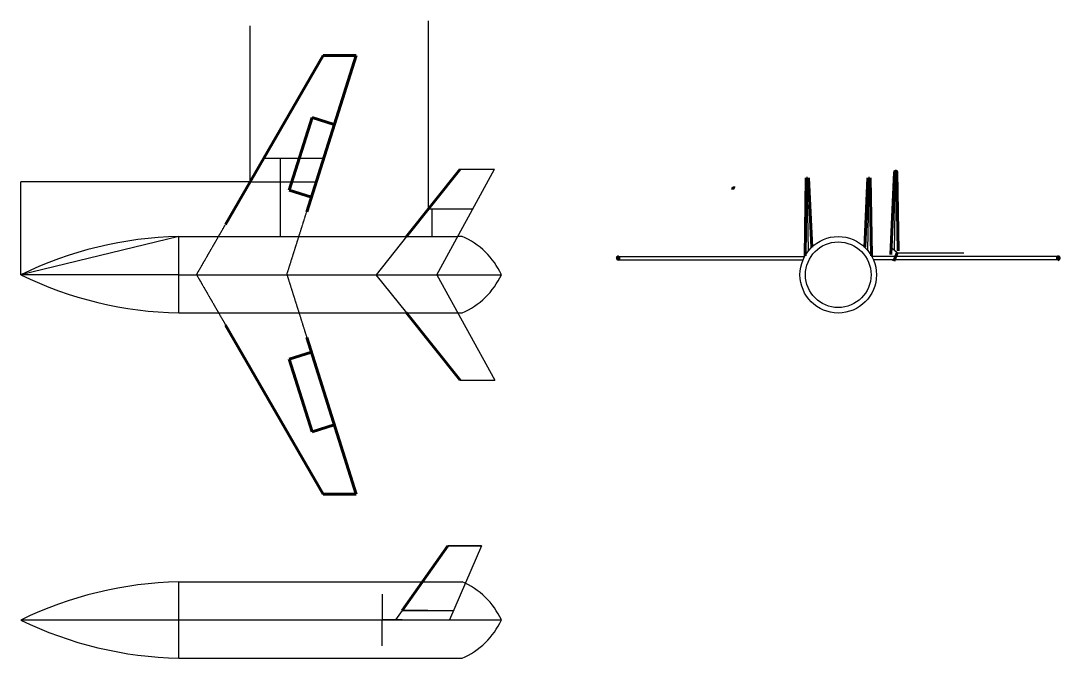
# Model space of a CAD drawing. Header units: millimetres. Extents: x 31085 to 182632, y 10507 to 87776.
# Drawn here: x 71029 to 90035, y 63933 to 75596 of the extents above; entities that cross this region are included whole.
import ezdxf

# ---------------------------------------------------------------- set-up
doc = ezdxf.new("R2010")
doc.units = ezdxf.units.MM
doc.linetypes.add('DASHED', pattern=[0.75, 0.5, -0.25])
for name, color, linetype, lineweight in [('_basic (Основной)', 4, 'Continuous', 60), ('_contour (Тонкий)', 7, 'Continuous', 30), ('_invisible (Невидимый)', 1, 'DASHED', 30)]:
    doc.layers.add(name, color=color, linetype=linetype, lineweight=lineweight)

msp = doc.modelspace()

# ---------------------------------------------------------------- linework, layer by layer
at = {"layer": '_basic (Основной)', "transparency": 33554687}
for p, q in [((74777.414, 71871.136), (76561.144, 74963.644)), ((77165.988, 74963.644), (76261.954, 72099.14)), ((76561.144, 74963.644), (77165.988, 74963.644)), ((75940.355, 72496.463), (76359.913, 73825.865)), ((76359.913, 73825.865), (76766.418, 73697.572)), ((78084.867, 71640.779), (79071.377, 72878.276)), ((86952.737, 71318.864), (87021.219, 72826.075)), ((87063.322, 72824.958), (87084.923, 71388.748)), ((85405.283, 72721.746), (85383.87, 71297.975)), ((85505.077, 71453.171), (85447.386, 72722.862)), ((86476.385, 71453.063), (86534.08, 72722.862)), ((86576.183, 72721.746), (86597.6, 71297.767)), ((75940.355, 72496.463), (76346.86, 72368.171)), ((81975.995, 71224.892), (81976.875, 71285.536)), ((87007.795, 71195.255), (87070.128, 71350.51)), ((90005.471, 71224.892), (90004.591, 71285.536)), ((78085.316, 70258.974), (79072.631, 69022.119)), ((74777.757, 70028.246), (76562.637, 66936.402)), ((77167.481, 66936.627), (76262.382, 69800.794)), ((75940.93, 69403.351), (76347.388, 69531.795)), ((75940.93, 69403.351), (76360.982, 68074.106)), ((76360.982, 68074.106), (76767.439, 68202.55)), ((76561.144, 66934.652), (77165.988, 66934.652)), ((76562.637, 66936.402), (77167.481, 66936.627)), ((78843.815, 65991.667), (78009.362, 64804.308))]:
    msp.add_line(p, q, dxfattribs=at)
for centre, radius, start, end in [((87042.248, 72824.641), 21.077, 352.0169568, 176.1003926), ((84079.218, 72521.487), 21.077, 41.000324, 225.0837598), ((81976.435, 71255.214), 30.325, 89.1684544, 269.1684544), ((81976.435, 71255.214), 30.325, 89.1684544, 269.1684544), ((90005.031, 71255.214), 30.325, 270.8315456, 90.8315456)]:
    msp.add_arc(centre, radius, start, end, dxfattribs=at)
at = {"layer": '_contour (Тонкий)', "color": 242, "true_color": 0xcd2027, "transparency": 33554687}
for p, q in [((75226.677, 72650.036), (75226.677, 75500.67)), ((78490.422, 72149.516), (78490.422, 75596.121)), ((76561.144, 74963.644), (76863.566, 74963.644)), ((76561.144, 74963.644), (76863.566, 74963.644)), ((76571.195, 73078.994), (75474.095, 73078.994)), ((75781.968, 71648.994), (75781.968, 73078.994)), ((78641.138, 70950.762), (79701.377, 72878.276)), ((79071.377, 72878.276), (79701.377, 72878.276)), ((79071.377, 72878.276), (79386.377, 72878.276)), ((79071.377, 72878.276), (79386.377, 72878.276)), ((87020.55, 71391.673), (87044.429, 72845.605)), ((71028.696, 70948.994), (71028.696, 72650.036)), ((75226.677, 72650.036), (71028.696, 72650.036)), ((75226.677, 72650.036), (76435.817, 72650.036)), ((85446.401, 71389.183), (85424.176, 72742.393)), ((86535.063, 71389.041), (86557.29, 72742.393)), ((79300.519, 72149.516), (78490.422, 72149.516)), ((78558.597, 71649.516), (78558.597, 72149.516)), ((73920.813, 71648.994), (71028.696, 70948.994)), ((73920.813, 71648.994), (77643.124, 71648.994)), ((73921.073, 70250.07), (73921.073, 71648.994)), ((74649.285, 71648.994), (75016.936, 71648.994)), ((78091.416, 71648.994), (77534.757, 70950.71)), ((77643.124, 71648.994), (78091.416, 71648.994)), ((78091.416, 71648.994), (79025.778, 71650.037)), ((78091.416, 71648.994), (78558.597, 71649.516)), ((79106.009, 71650.037), (79025.778, 71650.037)), ((81976.875, 71285.536), (85376.884, 71285.536)), ((90004.591, 71285.536), (86604.466, 71285.536)), ((87070.128, 71350.51), (86970.973, 71432.836)), ((81975.995, 71224.892), (85347.339, 71224.892)), ((90005.471, 71224.892), (86634.01, 71224.892)), ((73920.813, 70950.07), (71028.696, 70948.994)), ((73920.813, 70948.994), (71028.696, 70948.994)), ((73920.813, 70948.994), (77643.124, 70950.762)), ((73920.813, 70950.07), (77643.124, 70949.686)), ((77533.949, 70949.697), (78087.947, 70950.736)), ((78091.676, 70251.621), (77533.949, 70949.697)), ((77534.757, 70950.71), (78641.138, 70950.762)), ((77643.124, 70950.762), (79825.633, 70950.762)), ((77643.124, 70949.686), (79825.633, 70950.498)), ((78641.139, 70949.353), (79702.63, 69022.528)), ((73921.073, 70250.07), (77643.383, 70251.454)), ((77643.383, 70251.454), (79106.269, 70250.955)), ((79072.631, 69022.119), (79702.63, 69022.528)), ((79463.815, 65991.667), (78843.815, 65991.667)), ((78843.815, 65991.667), (79463.815, 65991.667)), ((78843.815, 65991.667), (79153.815, 65991.667)), ((79463.815, 65991.667), (78874.327, 64633.733)), ((73920.813, 65331.965), (77643.124, 65331.965)), ((73921.073, 63933.041), (73921.073, 65331.965)), ((77643.124, 65331.965), (78984.201, 65331.965)), ((78984.201, 65331.965), (79106.009, 65333.009)), ((77643.124, 65104.163), (77643.347, 64633.733)), ((73920.813, 64633.041), (71028.696, 64631.965)), ((73920.813, 64631.965), (71028.696, 64631.965)), ((73920.813, 64631.965), (71028.696, 64631.965)), ((73920.813, 64631.965), (77643.124, 64633.733)), ((73920.813, 64631.965), (77643.124, 64633.733)), ((73920.813, 64633.041), (77643.124, 64632.658)), ((77643.124, 64633.733), (79825.633, 64633.733)), ((77643.124, 64632.658), (79825.633, 64633.469)), ((77643.299, 64162.228), (77643.347, 64632.658)), ((78009.362, 64633.733), (77643.347, 64633.559)), ((78009.362, 64804.308), (77889.485, 64633.733)), ((77889.485, 64633.733), (78874.327, 64633.733)), ((77889.485, 64633.733), (78874.327, 64633.733)), ((77889.485, 64633.733), (78381.906, 64633.733)), ((78009.362, 64804.308), (78948.374, 64804.308)), ((78478.868, 64804.308), (78009.362, 64804.308)), ((73921.073, 63933.041), (77643.383, 63934.425)), ((77643.383, 63934.425), (78984.461, 63934.924)), ((78984.461, 63934.924), (79106.269, 63933.926))]:
    msp.add_line(p, q, dxfattribs=at)
at = {"layer": '_contour (Тонкий)', "transparency": 33554687}
msp.add_line((87070.128, 71350.51), (88289.063, 71350.51), dxfattribs=at)
at = {"layer": '_contour (Тонкий)', "color": 242, "true_color": 0xcd2027, "transparency": 33554687}
msp.add_circle((85990.675, 70948.994), 700, dxfattribs=at)
at = {"layer": '_contour (Тонкий)', "color": 4, "transparency": 33554687}
msp.add_circle((85990.675, 70948.994), 600, dxfattribs=at)
at = {"layer": '_contour (Тонкий)', "color": 242, "true_color": 0xcd2027, "transparency": 33554687}
for centre, radius, start, end in [((74073.284, 64694.518), 6956.147, 91.255961, 115.9561427), ((78551.756, 70359.736), 1404.305, 24.8893229, 66.7538996), ((74070.958, 77204.602), 6956.147, 244.0651668, 268.7653485), ((78551.536, 71541.049), 1404.305, 293.2674098, 335.1319866), ((74073.284, 58377.489), 6956.147, 91.255961, 115.9561427), ((78551.756, 64042.708), 1404.305, 24.8893229, 66.7538996), ((74070.958, 70887.573), 6956.147, 244.0651668, 268.7653485), ((78551.536, 65224.021), 1404.305, 293.2674098, 335.1319866)]:
    msp.add_arc(centre, radius, start, end, dxfattribs=at)
at = {"layer": '_invisible (Невидимый)', "transparency": 33554687}
for p, q in [((75899.019, 70949.148), (76261.954, 72099.14)), ((74245.62, 70949.148), (74777.414, 71871.136)), ((74245.62, 70950.036), (74777.757, 70028.246)), ((75899.018, 70950.651), (76262.382, 69800.794))]:
    msp.add_line(p, q, dxfattribs=at)

doc.saveas('drawing.dxf')
